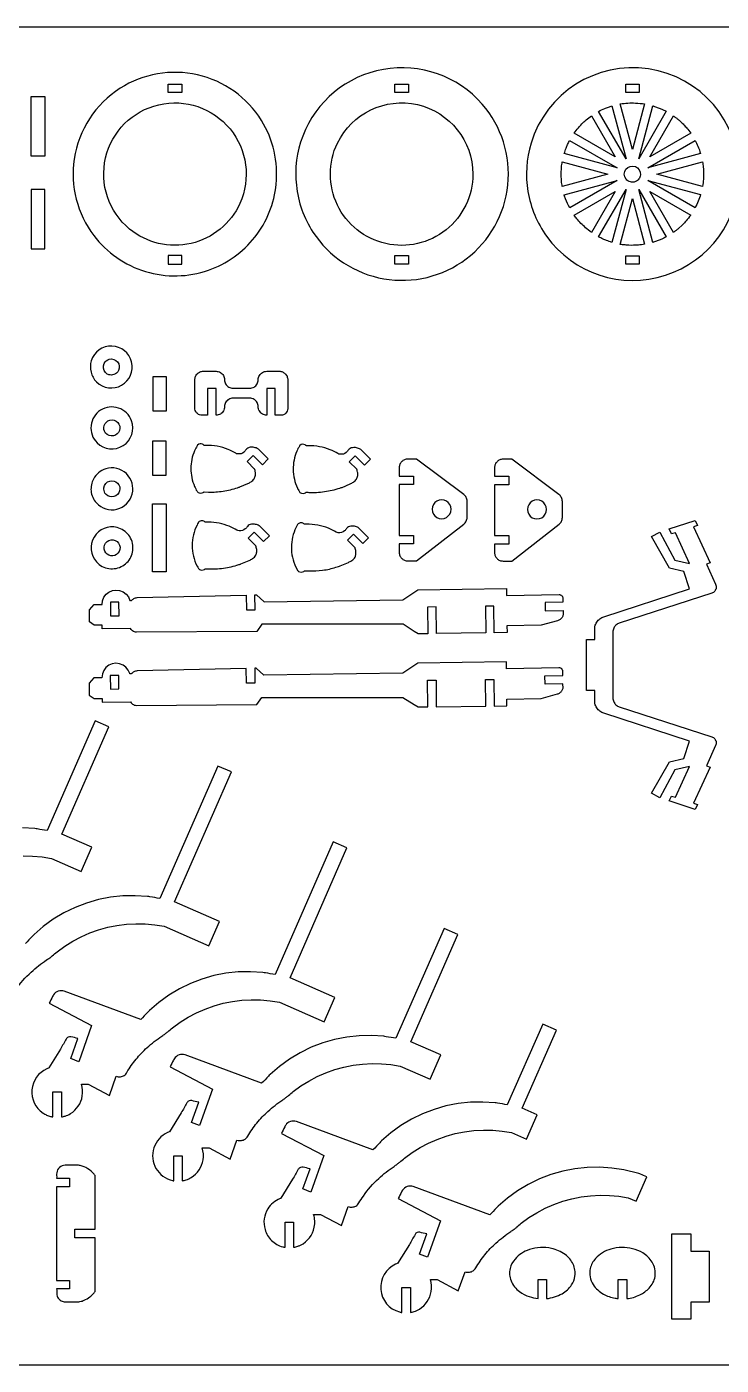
# Model space of a CAD drawing. Extents: x -1653 to 1827, y -1226 to 660.
# Drawn here: x -532 to 447, y -1226 to 660 of the extents above; entities that cross this region are included whole.
import ezdxf

# ---------------------------------------------------------------- set-up
doc = ezdxf.new("R2010")
doc.units = 0
doc.header["$MEASUREMENT"] = 0
doc.layers.get('0').update_dxf_attribs({"linetype": 'CONTINUOUS'})
doc.layers.add('SECTIONCUTEDGES', color=18, linetype='CONTINUOUS')

msp = doc.modelspace()

# ---------------------------------------------------------------- linework, layer by layer
for points in [[(1827.1, 660.5), (1827.1, -1226.1), (-1653.3, -1226.1), (-1653.3, 660.5)], [(-506.7, 478.2), (-525.9, 478.2), (-525.9, 562.2), (-506.7, 562.2)], [(-335.5, -107.6), (-354.6, -107.6), (-354.6, -11.9), (-335.5, -11.9)]]:
    msp.add_lwpolyline(points, close=True)
at = {"layer": 'SECTIONCUTEDGES'}
for points in [[(-437.5, 366.3, 0.158451), (-364.6, 315.5, 0.158579), (-275.9, 317.4, 0.143083), (-210.4, 364, 0.143219), (-180.4, 438.6, 0.081543), (-183.4, 485.3, 0.08205), (-201.1, 528.3, 0.41824), (-400.4, 573.7, 0.217104), (-465, 474, 0.09957), (-462.1, 417.3, 0.099953)], [(-128.6, 371.1, 0.43471), (87.5, 333.4, 0.435012), (110, 551.4, 0.263114), (-29.3, 600.4, 0.263168), (-143, 506.4, 0.118408), (-152, 437, 0.118485)], [(200.7, 365.2, 0.325322), (368.4, 310.2, 0.325497), (472.2, 452.8, 0.371858), (344.2, 601.1, 0.371962), (178.8, 496.2, 0.115164), (174.5, 428.1, 0.115322)], [(-387, 375.4, -0.621062), (-345.8, 550.6, -0.621375), (-231.6, 411.5, -0.233521), (-300.4, 355, -0.233759)], [(96.8, 452.8, -0.481507), (-26, 354.9, -0.481693), (-94.1, 496.4, -0.349808), (18.7, 550.7, -0.349977)], [(312.8, 474.3), (274.1, 541.2, -0.012176), (282.6, 545.2, -0.019565), (288, 547.3, -0.009363), (290.4, 548.1, 0.003121), (292.8, 548.9)], [(321.7, 487.4), (304.5, 551.7, -0.057699), (326, 553, -0.024823), (338.9, 551.7)], [(330.6, 474.3), (350.6, 549, 0.006199), (351.1, 548.9, -0.0186), (351.5, 548.7), (360.8, 545.3, -0.018388), (365.1, 543.4, 0.006129), (369.3, 541.3)], [(239.6, 510.5, -0.014778), (245.5, 518, -0.028539), (252.3, 525.4, -0.018438), (256.6, 529.2, -0.011345), (263.9, 534.9), (297.2, 477.2)], [(346.1, 477.2), (379.4, 534.9, 0.006303), (382.6, 532.6, -0.01891), (385.6, 530.3, -0.017187), (389.3, 527, -0.012321), (394.2, 522.2, -0.018926), (398.2, 517.7, -0.012469), (403.8, 510.5)], [(225.6, 481.7, -0.012918), (228.2, 489.4, -0.018758), (230.4, 494.6, -0.010898), (231.8, 497.5, 0.003632), (233.2, 500.3), (300.1, 461.7)], [(343.2, 461.7), (410.1, 500.3, -0.026072), (414, 492.2, -0.02074), (417.8, 481.7)], [(222.8, 435.5, 0.006429), (222.2, 439.1, -0.01929), (221.7, 442.6), (221.2, 452.8), (221.7, 462.9, -0.018896), (222.2, 466.4, 0.006298), (222.8, 470), (287.1, 452.8)], [(326.1, 442.2, -0.761731), (312.5, 459.6, -0.761062), (333, 451.6, -0.135678), (330.8, 445.9, -0.135247)], [(356.3, 452.8), (420.6, 470, -0.005477), (421.5, 462.5, -0.027167), (422.1, 453.3, -0.022163), (421.8, 445.6, -0.016966), (420.6, 435.5)], [(233.3, 405.2, -0.020623), (227.5, 418, -0.019978), (225.7, 422.9, -0.019766), (225.6, 423.4, 0.006588), (225.5, 423.8), (300.1, 443.8)], [(343.2, 443.8), (417.8, 423.9, -0.023422), (414.5, 414.5, -0.022486), (410.1, 405.2)], [(239.6, 395), (297.2, 428.3), (263.9, 370.6, -0.019294), (255.6, 377.3, -0.045903), (243.4, 389.8, -0.008546), (241.6, 392.2, -0.007227)], [(274.1, 364.3), (312.8, 431.2), (292.8, 356.6, -0.012234), (285.3, 359.2, -0.017991), (280.3, 361.3, -0.010478), (277.2, 362.8, 0.003492)], [(304.5, 353.8), (321.7, 418.2), (338.9, 353.9, -0.013089), (330.1, 352.8, -0.036535), (316.7, 352.5, -0.015577), (311.3, 352.9, -0.012352)], [(350.6, 356.5), (330.6, 431.2), (369.3, 364.3, 0.006248), (365.1, 362.2, -0.018746), (360.8, 360.2), (351.5, 356.8, -0.018599), (351.1, 356.7, 0.006199)], [(379.4, 370.6), (346.1, 428.3), (403.8, 395, -0.014529), (397.3, 386.7, -0.022653), (392.7, 381.7), (385.6, 375.2, -0.018394), (382.6, 372.9, 0.006131)], [(-433.6, 160, 0.75949), (-384.1, 188, 0.759547), (-441, 189.7, 0.136656), (-441.4, 173.8, 0.136693)], [(-421.2, 173.3, -0.296821), (-422.9, 185.9, -0.226812), (-415.6, 191.9, -0.287658), (-404, 188, -0.292131), (-402.5, 176, -0.2076), (-409.2, 170.2, -0.142803), (-416.1, 170, -0.06574), (-418.4, 171, -0.08291)], [(-432.9, 74.2, 0.351914), (-396.1, 70.1, 0.351881), (-384.3, 105.2, 0.47942), (-427.9, 119.9, 0.479384)], [(-420.8, 87.8, -0.256361), (-422.8, 98.6, -0.256996), (-414.8, 106, -0.591095), (-401.2, 91.5, -0.591899)], [(-221.5, 47.9), (-213, 56.4), (-199.9, 43.2), (-191.8, 51.3), (-205.4, 65, 0.061834), (-207.4, 66.2, 0.071753), (-212.8, 67.8, 0.070796), (-217, 67.7, 0.180454), (-222.8, 64.6, 0.028701), (-224.2, 62.7, -0.064537), (-225.7, 61, -0.217452), (-234.6, 58.4, -0.101565), (-237.5, 59.4, 0.041153), (-248.3, 64.8, 0.049712), (-263.4, 69.1, 0.047932), (-279.7, 70.5, 0.029051), (-281.5, 70.4, -0.120977), (-282, 70.4, -0.127528), (-282.4, 70.7, 0.109877), (-284.2, 72, 0.146598), (-287.7, 72.5, 0.139937), (-291.1, 70.9, 0.08355), (-291.9, 69.9, 0.02938), (-295.5, 62.7, 0.101616), (-300.6, 37.9, 0.099445), (-295.5, 12.7, 0.034322), (-292, 5.7, 0.123945), (-290.5, 4.1, 0.1368), (-286.8, 3.1, 0.136799), (-283.1, 4.1, 0.077822), (-282.6, 4.6, -0.14103), (-282, 4.9), (-275.6, 4.6, 0.043069), (-255.3, 5.9, 0.041404), (-234.8, 10.8, 0.004978), (-232.9, 11.4, 0.008098), (-231.7, 11.8), (-220.3, 16.7, 0.024375), (-215.8, 19.1, 0.129126), (-211.4, 23.5, 0.09051), (-209.7, 28.3, 0.090384), (-209.9, 33.3, 0.012931), (-210.6, 36.5, 0.06611), (-210.8, 37.1)], [(-77.4, 47.4), (-68.9, 55.9), (-55.8, 42.7), (-47.6, 50.8), (-61.2, 64.5, 0.061834), (-63.2, 65.7, 0.071753), (-68.7, 67.3, 0.070796), (-72.9, 67.2, 0.180454), (-78.7, 64.1, 0.028701), (-80, 62.2, -0.064537), (-81.6, 60.5, -0.217452), (-90.4, 57.9, -0.101565), (-93.3, 58.9, 0.041153), (-104.2, 64.3, 0.049712), (-119.3, 68.6, 0.047932), (-135.5, 70, 0.029051), (-137.4, 69.9, -0.120977), (-137.8, 69.9, -0.143915), (-138.4, 70.4, 0.106181), (-139.4, 71.2, 0.153336), (-143.3, 72, 0.153374), (-146.9, 70.4, 0.08355), (-147.7, 69.4, 0.02938), (-151.4, 62.2, 0.105944), (-156.4, 36.4, 0.10377), (-150.5, 10.2, 0.006426), (-150, 9.2, 0.006464), (-149.5, 8.3, 0.0153), (-147.7, 5, 0.121465), (-146.3, 3.6, 0.1368), (-142.6, 2.6, 0.136799), (-138.9, 3.6, 0.078657), (-138.4, 4.1, -0.143569), (-137.8, 4.4, -0.1092), (-137.2, 4.5, 0.026431), (-134.6, 4.2, 0.044729), (-112.4, 5.3, 0.044729), (-90.6, 10.3, 0.004978), (-88.7, 10.9, 0.008098), (-87.6, 11.3), (-76.2, 16.2, 0.024375), (-71.6, 18.6, 0.129126), (-67.3, 23, 0.09051), (-65.5, 27.9, 0.094759), (-65.7, 32.8, 0.002266), (-66.4, 35.9, 0.072469), (-66.7, 36.7)], [(-433.8, -10.7, 0.275549), (-404.8, -19.5, 0.275918), (-383.4, 1.8, 0.271811), (-391.6, 30.6, 0.271922), (-420.7, 37.4, 0.199937), (-438, 23, 0.143119), (-441.3, 6.2, 0.083089), (-439, -2.7, 0.079579)], [(-421.7, 3.3, -0.155223), (-423.2, 10.5, -0.313109), (-414.8, 20.2, -0.57487), (-401, 6.2, -0.57607), (-420, 1.1, -0.029852), (-421, 2.3, -0.039166)], [(-219.8, -60.5), (-211.3, -52), (-198.2, -65.2), (-190, -57.1), (-203.6, -43.4, 0.061834), (-205.6, -42.2, 0.071753), (-211, -40.6, 0.070796), (-215.2, -40.7, 0.180454), (-221, -43.9, 0.028701), (-222.4, -45.7, -0.064537), (-223.9, -47.4, -0.217452), (-232.8, -50, -0.101565), (-235.7, -49, 0.041153), (-246.6, -43.6, 0.046108), (-260.8, -39.4, 0.046145), (-275.6, -37.9), (-280.2, -38, -0.12534), (-280.7, -37.7, 0.109514), (-282.4, -36.4, 0.209609), (-287.6, -36.3, 0.125437), (-289.8, -38, 0.040174), (-290.2, -38.6, 0.008606), (-291.9, -41.8, 0.118988), (-298.9, -70.7, 0.118988), (-291.9, -99.7, 0.017441), (-290.1, -102.9, 0.121465), (-288.7, -104.3, 0.1368), (-285, -105.3, 0.136799), (-281.3, -104.3, 0.078657), (-280.8, -103.9, -0.143569), (-280.2, -103.5, -0.1092), (-279.6, -103.5, 0.026431), (-277, -103.7, 0.044729), (-254.7, -102.6, 0.044729), (-233, -97.6, 0.004978), (-231.1, -97, 0.008098), (-230, -96.6), (-218.5, -91.7, 0.030376), (-213.8, -89.2, 0.135943), (-209.2, -84.1, 0.086245), (-207.9, -79.8, 0.081858), (-208.1, -75.1, 0.012931), (-208.8, -71.9, 0.06611), (-209.1, -71.3)], [(-433.6, -93.9, 0.173943), (-416.2, -103.2, 0.17116), (-396.5, -99.3, 0.170359), (-384.3, -84.8, 0.164201), (-383.6, -65.2, 0.092351), (-388.3, -56, 0.167008), (-404.4, -45.4, 0.331227), (-437.1, -58.8, 0.331553)], [(-79.9, -63.3), (-71.4, -54.8), (-58.3, -68), (-50.1, -59.9), (-63.8, -46.2, 0.061834), (-65.7, -45, 0.071753), (-71.2, -43.4, 0.070796), (-75.4, -43.5, 0.180454), (-81.2, -46.7, 0.028701), (-82.6, -48.5, -0.064537), (-84.1, -50.2, -0.217452), (-92.9, -52.8, -0.101565), (-95.8, -51.8, 0.041153), (-106.7, -46.4, 0.049712), (-121.8, -42.1, 0.047932), (-138, -40.7, 0.030378), (-139.9, -40.8, -0.12906), (-140.4, -40.8, -0.124737), (-140.7, -40.5, 0.087165), (-141.9, -39.5, 0.160133), (-145.7, -38.7, 0.153374), (-149.4, -40.3, 0.08355), (-150.3, -41.3, 0.02938), (-153.9, -48.6, 0.114664), (-158.9, -76.5, 0.112453), (-151, -104.4, 0.018916), (-150.2, -105.8, 0.113433), (-148.8, -107.1, 0.1368), (-145.1, -108.1, 0.136799), (-141.4, -107.1, 0.077822), (-140.9, -106.7, -0.14103), (-140.4, -106.3), (-134, -106.6, 0.039745), (-114.9, -105.5, 0.039745), (-96.2, -101.4, 0.006634), (-92.5, -100.2, 0.009757), (-90.1, -99.4), (-78.7, -94.5, 0.030376), (-74, -92, 0.135943), (-69.3, -86.9, 0.086245), (-68, -82.6, 0.081858), (-68.2, -77.9, 0.012931), (-69, -74.7, 0.06611), (-69.2, -74.1)], [(-422, -78.9, -0.600683), (-410.1, -62.8, -0.6007), (-403.4, -81.6, -0.249453), (-413.4, -85.2, -0.249466)], [(-495, -876.2), (-495, -840.9), (-483, -840.9), (-483, -876.2, 0.020963), (-477.7, -874.9, 0.061647), (-470.4, -871.5, 0.220567), (-453.7, -846.6, 0.114184), (-454.9, -829.9), (-445.3, -829.9), (-415.5, -845.7), (-405.9, -818.7, 0.110316), (-399.8, -819.4, 0.121881), (-394.6, -817.5, 0.112814), (-390.7, -813.3, -0.038886), (-377.9, -794.8, -0.039453), (-362.3, -778.4, -0.033728), (-341.5, -762.1, -0.013715), (-339.2, -760.6, 0.024577), (-336.8, -759, 0.026089), (-333.3, -756, -0.020061), (-326.7, -750.4), (-315.9, -742.6), (-304.6, -735.5), (-292.8, -729.3), (-280.6, -724), (-268, -719.5), (-255.2, -716), (-242.1, -713.3), (-228.9, -711.7), (-215.6, -710.9), (-202.3, -711.2), (-189, -712.4), (-175.8, -714.5), (-112.7, -742.1), (-97.7, -707.8), (-160.9, -680.2), (-80.7, -497), (-99.9, -488.6), (-181.9, -675.3, -0.002171), (-195.6, -673.1, 0.013028), (-199.1, -672.6), (-216.5, -671.4), (-233.9, -671.8), (-251.2, -673.6), (-268.3, -677), (-285, -681.8), (-301.3, -688.1), (-316.9, -695.7), (-331.8, -704.7), (-345.9, -714.9), (-359.1, -726.3, 0.013028), (-361.6, -728.8, -0.002171), (-371.2, -738.8), (-479, -698.9, 0.161142), (-487.6, -698.9, 0.167596), (-494.2, -703.9, 0.03262), (-495.5, -706.2, -0.002417), (-500.2, -715.6), (-440.6, -747.1), (-458.7, -798.3), (-469.9, -793.8), (-459.8, -765.5, 0.000984), (-469.7, -763.2, 0.161021), (-473.4, -763.5, 0.167951), (-476.4, -766.3, -0.009744), (-484.5, -780.4), (-501, -807.1, -0.104608), (-501.5, -807.4, 0.035992), (-503.7, -808.2, 0.271691), (-524.7, -837.9, 0.272097), (-509, -870.6, 0.041095), (-503.9, -873.5, 0.04113), (-498.4, -875.5, 0.017881), (-496.7, -875.9, -0.00596)], [(-324.7, -966.2), (-324.7, -930.8), (-312.7, -930.8), (-312.7, -966.2, 0.020963), (-307.5, -964.8, 0.061647), (-300.1, -961.5, 0.220567), (-283.4, -936.6, 0.114184), (-284.6, -919.8), (-275, -919.8), (-245.2, -935.6), (-235.7, -908.7, 0.110316), (-229.5, -909.3, 0.121881), (-224.3, -907.4, 0.112814), (-220.4, -903.3, -0.038886), (-207.6, -884.7, -0.039453), (-192, -868.3, -0.033728), (-171.2, -852, -0.013715), (-168.9, -850.5, 0.024577), (-166.6, -848.9, 0.026089), (-163, -846, -0.020061), (-156.4, -840.3), (-145.6, -832.5), (-134.3, -825.5), (-122.5, -819.3), (-110.3, -813.9), (-97.7, -809.4), (-84.9, -805.9), (-71.8, -803.3), (-58.6, -801.6), (-45.3, -800.9), (-32, -801.1), (-18.7, -802.3), (-5.6, -804.4), (36.5, -822.8), (51.5, -788.5), (9.4, -770.1), (75.6, -618.9), (56.3, -610.5), (-11.6, -765.2, -0.002171), (-25.4, -763, 0.013028), (-28.8, -762.5), (-46.2, -761.4), (-63.6, -761.7), (-80.9, -763.6), (-98, -766.9), (-114.7, -771.7), (-131, -778), (-146.6, -785.6), (-161.6, -794.6), (-175.7, -804.8), (-188.8, -816.2, 0.013028), (-191.3, -818.7, -0.002171), (-200.9, -828.7), (-308.7, -788.8, 0.161142), (-317.3, -788.8, 0.167596), (-323.9, -793.9, 0.03262), (-325.2, -796.1, -0.002417), (-329.9, -805.5), (-270.3, -837), (-288.4, -888.2), (-299.6, -883.8), (-289.6, -855.5, 0.000984), (-299.4, -853.1, 0.161021), (-303.1, -853.4, 0.167951), (-306.1, -856.2, -0.009744), (-314.2, -870.3), (-330.7, -897, -0.104608), (-331.3, -897.3, 0.035992), (-333.4, -898.1, 0.211334), (-352.8, -919.8, 0.211919), (-349.8, -948.7, 0.104197), (-340, -959.6, 0.101482), (-326.4, -965.8, 0.013414), (-325.6, -966, -0.004471)], [(-167.8, -1059.9), (-167.8, -1024.6), (-155.8, -1024.6), (-155.8, -1059.9, 0.023544), (-149.9, -1058.3, 0.03569), (-146.1, -1056.8, 0.236612), (-126.7, -1031.5, 0.122364), (-127.7, -1013.6), (-118.1, -1013.6), (-88.3, -1029.3), (-78.8, -1002.4, 0.09929), (-73.2, -1003.2, 0.110758), (-68.3, -1001.7, 0.133074), (-63.8, -997.3, -0.017801), (-57.5, -987.6, -0.056835), (-35.9, -962.8, -0.035533), (-14.3, -945.8, -0.013715), (-12, -944.2, 0.024577), (-9.7, -942.7, 0.026089), (-6.1, -939.7, -0.020061), (0.5, -934.1), (11.3, -926.3), (22.6, -919.2), (34.4, -913), (46.6, -907.7), (59.2, -903.2), (72, -899.6), (85.1, -897), (98.3, -895.3), (111.6, -894.6), (124.9, -894.9), (138.2, -896), (151.3, -898.2), (172.4, -907.4), (187.4, -873.1), (166.3, -863.9), (214.5, -753.8), (195.2, -745.3), (145.3, -858.9, -0.002171), (131.5, -856.7, 0.013028), (128.1, -856.3), (110.7, -855.1), (93.3, -855.5), (76, -857.3), (58.9, -860.7), (42.2, -865.5), (25.9, -871.7), (10.3, -879.4), (-4.7, -888.3), (-18.8, -898.6), (-31.9, -910, 0.013028), (-34.4, -912.4, -0.002171), (-44, -922.5), (-151.8, -882.6, 0.161142), (-160.4, -882.6, 0.167596), (-167, -887.6, 0.03262), (-168.3, -889.9, -0.002417), (-173, -899.3), (-113.4, -930.7), (-131.6, -982), (-142.7, -977.5), (-132.7, -949.2, 0.000984), (-142.5, -946.9, 0.161021), (-146.2, -947.2, 0.167951), (-149.2, -949.9, -0.009744), (-157.3, -964), (-173.8, -990.8, -0.129096), (-174.4, -991.1, 0.054431), (-175, -991.2, 0.156273), (-192.2, -1005.7, 0.217069), (-196.1, -1034.9, 0.127249), (-186.8, -1050.3, 0.127512), (-171.2, -1059.2, 0.017881), (-169.5, -1059.6, -0.00596)], [(-435.4, -1046.5), (-464.4, -1046.5), (-464.4, -1034.5), (-435.4, -1034.5), (-435.4, -959.4, 0.084752), (-435.7, -958.9, 0.003619), (-437.1, -957, 0.086498), (-445.9, -949.1, 0.086818), (-456.8, -944.6, 0.011122), (-458.8, -944.2, 0.021494), (-459.8, -944.1), (-477.7, -944.1, 0.17911), (-485.9, -947.3, 0.186027), (-489.7, -954.9, 0.033765), (-489.8, -958.7, -0.008515), (-489.8, -962.5), (-471.9, -962.5), (-471.9, -974.5), (-489.8, -974.5), (-489.8, -1106.5), (-471.9, -1106.5), (-471.9, -1118.5), (-489.8, -1118.5, 0.0062), (-489.7, -1125.4, 0.14327), (-487.7, -1131.5, 0.122636), (-483.5, -1135.3, 0.116385), (-477.7, -1136.8), (-459.7, -1136.8, 0.035779), (-457, -1136.4, 0.046773), (-451, -1134.5, 0.061713), (-443.2, -1129.9, 0.064156), (-437.1, -1123.9, 0.003544), (-435.7, -1122, 0.084661), (-435.4, -1121.5)], [(-3.3, -1151.8), (-3.3, -1116.4), (8.7, -1116.4), (8.7, -1151.8, 0.020963), (14, -1150.4, 0.061647), (21.4, -1147.1, 0.220567), (38.1, -1122.1, 0.114184), (36.9, -1105.4), (46.4, -1105.4), (76.2, -1121.2), (85.8, -1094.3, 0.110316), (91.9, -1094.9, 0.121881), (97.2, -1093, 0.112814), (101, -1088.9, -0.038886), (113.8, -1070.3, -0.039453), (129.4, -1053.9, -0.033728), (150.2, -1037.6, -0.013715), (152.6, -1036.1, 0.024577), (154.9, -1034.5, 0.026089), (158.5, -1031.6, -0.020061), (165.1, -1025.9), (175.8, -1018.1), (187.2, -1011.1), (198.9, -1004.8), (211.1, -999.5), (223.7, -995), (236.5, -991.5), (249.6, -988.9), (262.8, -987.2), (276.1, -986.5), (289.5, -986.7), (302.7, -987.9), (315.9, -990), (326.8, -994.8), (341.8, -960.5, -0.004535), (333.1, -956.6, 0.027218), (330.9, -955.7), (309.8, -950.8), (292.6, -948.1), (275.3, -946.9), (257.8, -947.3), (240.5, -949.2), (223.4, -952.5), (206.7, -957.3), (190.5, -963.6), (174.8, -971.2), (159.9, -980.2), (145.8, -990.4), (132.6, -1001.8, 0.013028), (130.2, -1004.3, -0.002171), (120.5, -1014.3), (12.7, -974.4, 0.161142), (4.1, -974.4, 0.167596), (-2.5, -979.5, 0.03262), (-3.8, -981.7, -0.002417), (-8.4, -991.1), (51.2, -1022.6), (33, -1073.8), (21.8, -1069.4), (31.9, -1041.1, 0.000984), (22, -1038.7, 0.161021), (18.4, -1039, 0.167951), (15.3, -1041.8, -0.009744), (7.3, -1055.9), (-9.3, -1082.6, -0.104608), (-9.8, -1082.9, 0.035992), (-12, -1083.7, 0.316137), (-33, -1119.3, 0.316953), (-6.6, -1151, 0.017881), (-5, -1151.4, -0.00596)], [(188.8, -1132.2), (188.8, -1105.1), (200.8, -1105.1), (200.8, -1132.2, 0.098597), (222.5, -1125.3, 0.122424), (236, -1112.8, 0.107731), (240.6, -1100.6, 0.150933), (238.1, -1083.6, 0.125074), (226.9, -1070.2, 0.101504), (207.5, -1061.5, 0.067922), (192, -1060.2, 0.066574), (176.4, -1063.1, 0.133449), (156.2, -1076.4, 0.124418), (149.3, -1089.8, 0.155918), (150.7, -1107, 0.137063), (162.7, -1122.4, 0.079176), (176.3, -1129.4, 0.04942)], [(301.7, -1132.2), (301.7, -1105.1), (313.7, -1105.1), (313.7, -1132.2, 0.027668), (323, -1130.4, 0.055217), (332.1, -1127, 0.085085), (345.3, -1117.3, 0.151535), (353.6, -1101, 0.187353), (349.3, -1080.6, 0.110616), (336.4, -1067.9, 0.078701), (322, -1061.9, 0.130103), (291.4, -1062.4, 0.137957), (269.6, -1075.8, 0.130167), (262.2, -1089.8, 0.205831), (266.3, -1112.4, 0.122498), (280.8, -1125.8, 0.039758), (288.8, -1129.3, 0.039941), (297.2, -1131.6, 0.014778), (299.5, -1131.9, -0.004926)]]:
    msp.add_lwpolyline(points, format="xyb", close=True, dxfattribs=at)
for points in [[(-332.6, 579.8), (-313.5, 579.8), (-313.5, 567.8), (-332.6, 567.8)], [(-13.1, 579.8), (6.1, 579.8), (6.1, 567.8), (-13.1, 567.8)], [(312.2, 567.7), (312.2, 579.7), (331.3, 579.7), (331.3, 567.7)], [(-525.9, 347.3), (-506.7, 347.3), (-506.7, 431.3), (-525.9, 431.3)], [(-332.6, 325.9), (-313.5, 325.9), (-313.5, 337.9), (-332.6, 337.9)], [(-13.1, 325.9), (-13.1, 337.9), (6.1, 337.9), (6.1, 325.9)], [(312.2, 325.8), (312.2, 337.8), (331.3, 337.8), (331.3, 325.8)], [(-292.8, 116.5), (-293.8, 118), (-294.6, 119.7), (-295, 121.6), (-295, 122.5), (-295, 163), (-294.9, 164.2), (-294.8, 165.4), (-294.5, 166.5), (-294.1, 167.6), (-293.6, 168.7), (-293, 169.6), (-292.3, 170.6), (-291.5, 171.4), (-290.7, 172.2), (-289.7, 172.9), (-288.7, 173.5), (-287.7, 174), (-286.6, 174.4), (-285.5, 174.7), (-284.3, 174.9), (-283, 174.9), (-265.1, 174.9), (-263.6, 174.8), (-262, 174.5), (-260.5, 174), (-259.1, 173.3), (-257.8, 172.4), (-256.7, 171.4), (-255.6, 170.2), (-254.8, 168.9), (-254.1, 167.5), (-253.6, 166.1), (-253.3, 164.5), (-253.1, 161.4), (-252.8, 159.9), (-252.3, 158.4), (-251.6, 157), (-250.7, 155.7), (-249.7, 154.5), (-248.5, 153.5), (-247.2, 152.6), (-245.8, 151.9), (-244.3, 151.4), (-242.8, 151.1), (-241.2, 151), (-217.6, 151), (-216.1, 151.1), (-214.5, 151.4), (-213, 151.9), (-211.6, 152.6), (-210.3, 153.5), (-209.2, 154.5), (-208.1, 155.7), (-207.3, 157), (-206.6, 158.4), (-206.1, 159.9), (-205.8, 161.4), (-205.6, 164.5), (-205.3, 166.1), (-204.7, 167.5), (-204.1, 168.9), (-203.2, 170.2), (-202.2, 171.4), (-201, 172.4), (-199.7, 173.3), (-198.3, 174), (-196.8, 174.5), (-195.3, 174.8), (-193.7, 174.9), (-176.1, 174.9), (-174.8, 174.9), (-173.7, 174.7), (-172.5, 174.4), (-171.4, 174), (-170.4, 173.5), (-169.4, 172.9), (-168.5, 172.2), (-167.6, 171.4), (-166.8, 170.6), (-166.2, 169.6), (-165.6, 168.7), (-165.1, 167.6), (-164.7, 166.5), (-164.4, 165.4), (-164.2, 164.2), (-164.1, 163), (-164.1, 122.5), (-164.2, 121.6), (-164.3, 120.6), (-164.9, 118.8), (-165.7, 117.2), (-166.9, 115.8), (-168.3, 114.6), (-170, 113.7), (-171.7, 113.2), (-172.7, 113), (-181.7, 113), (-181.7, 150.4), (-193.7, 150.4), (-193.7, 113), (-195.3, 113.1), (-196.8, 113.4), (-198.3, 113.9), (-199.7, 114.6), (-201, 115.4), (-202.2, 116.5), (-203.2, 117.6), (-204.1, 118.9), (-204.7, 120.3), (-205.3, 121.8), (-205.6, 123.4), (-205.8, 126.5), (-206.1, 128), (-206.6, 129.5), (-207.3, 130.9), (-208.1, 132.2), (-209.2, 133.4), (-210.3, 134.4), (-211.6, 135.3), (-213, 136), (-214.5, 136.5), (-216.1, 136.8), (-217.6, 136.9), (-241.2, 136.9), (-242.8, 136.8), (-244.3, 136.5), (-245.8, 136), (-247.2, 135.3), (-248.5, 134.4), (-249.7, 133.4), (-250.7, 132.2), (-251.6, 130.9), (-252.3, 129.5), (-252.8, 128), (-253.1, 126.5), (-253.3, 123.4), (-253.6, 121.8), (-254.1, 120.3), (-254.8, 118.9), (-255.6, 117.6), (-256.7, 116.5), (-257.8, 115.4), (-259.1, 114.6), (-260.5, 113.9), (-262, 113.4), (-263.6, 113.1), (-265.1, 113), (-265.1, 150.4), (-277.4, 150.4), (-277.4, 113), (-286.4, 113), (-288.3, 113.4), (-290, 114.1), (-291.5, 115.2)], [(-354.3, 118.9), (-335.2, 118.9), (-335.2, 166.9), (-354.3, 166.9)], [(-354.6, 28.3), (-335.5, 28.3), (-335.5, 76.3), (-354.6, 76.3)], [(13.1, 27.2), (13.1, 15.2), (-7, 15.2), (-7, -56.5), (13.1, -56.5), (13.1, -68.5), (-7, -68.5), (-7, -80.4), (-6.9, -81.6), (-6.7, -82.8), (-6.4, -84), (-6, -85.1), (-5.5, -86.1), (-4.9, -87.1), (-4.2, -88), (-3.5, -88.9), (-2.6, -89.6), (-1.7, -90.3), (-0.7, -90.9), (0.3, -91.4), (1.4, -91.8), (2.6, -92.1), (3.8, -92.3), (5, -92.4), (17.5, -92.4), (84.1, -40.5), (85.1, -39.6), (86, -38.6), (86.8, -37.5), (87.4, -36.3), (88, -35.1), (88.4, -33.8), (88.6, -32.5), (88.7, -31.1), (88.7, -8.2), (88.6, -6.8), (88.3, -5.5), (87.9, -4.2), (87.4, -2.9), (86.7, -1.7), (85.9, -0.6), (84.9, 0.4), (83.9, 1.3), (17.5, 51), (5, 51), (3.8, 51), (2.6, 50.8), (1.4, 50.5), (0.3, 50.1), (-0.7, 49.6), (-1.7, 49), (-2.6, 48.3), (-3.5, 47.5), (-4.2, 46.7), (-4.9, 45.8), (-5.5, 44.8), (-6, 43.7), (-6.4, 42.6), (-6.7, 41.5), (-6.9, 40.3), (-7, 39.1), (-7, 27.2)], [(130.9, -89.1), (131.7, -89.9), (132.6, -90.6), (133.6, -91.2), (134.7, -91.7), (135.8, -92.1), (136.9, -92.4), (138.1, -92.5), (139.3, -92.6), (151.8, -92.6), (218.4, -40.7), (219.4, -39.8), (220.3, -38.8), (221.1, -37.7), (221.8, -36.6), (222.3, -35.3), (222.7, -34), (222.9, -32.7), (223, -31.3), (223, -8.5), (222.9, -7.1), (222.7, -5.7), (222.3, -4.4), (221.7, -3.1), (221, -1.9), (220.2, -0.8), (219.3, 0.2), (218.2, 1.1), (151.8, 50.8), (139.3, 50.8), (138.1, 50.8), (136.9, 50.6), (135.8, 50.3), (134.7, 49.9), (133.6, 49.4), (132.6, 48.8), (131.7, 48.1), (130.9, 47.3), (130.1, 46.5), (129.4, 45.6), (128.8, 44.6), (128.3, 43.5), (127.9, 42.4), (127.6, 41.3), (127.4, 40.1), (127.4, 38.9), (127.4, 27), (147.4, 27), (147.4, 15), (127.4, 15), (127.4, -56.7), (147.4, -56.7), (147.4, -68.7), (127.4, -68.7), (127.4, -80.6), (127.4, -81.9), (127.6, -83.1), (127.9, -84.2), (128.3, -85.3), (128.8, -86.3), (129.4, -87.3), (130.1, -88.2)], [(43.3, -29.1), (46.1, -31.3), (49.3, -32.6), (52.8, -33.1), (56.2, -32.6), (59.5, -31.3), (62.2, -29.1), (64.4, -26.4), (65.7, -23.1), (66.2, -19.7), (65.7, -16.2), (64.4, -13), (62.2, -10.2), (59.5, -8.1), (56.2, -6.7), (52.8, -6.3), (49.3, -6.7), (46.1, -8.1), (43.3, -10.2), (41.2, -13), (39.8, -16.2), (39.4, -19.7), (39.8, -23.1), (41.2, -26.4)], [(173.7, -19.9), (174.2, -23.4), (175.5, -26.6), (177.6, -29.4), (180.4, -31.5), (183.6, -32.8), (187.1, -33.3), (190.6, -32.8), (193.8, -31.5), (196.6, -29.4), (198.7, -26.6), (200, -23.4), (200.5, -19.9), (200, -16.4), (198.7, -13.2), (196.6, -10.4), (193.8, -8.3), (190.6, -7), (187.1, -6.5), (183.6, -7), (180.4, -8.3), (177.6, -10.4), (175.5, -13.2), (174.2, -16.4)], [(373.7, -430.8), (376.9, -423.8), (382.4, -425.6), (402.3, -382.2), (381.6, -386.7), (360.2, -426.3), (348.4, -420), (373.9, -375.5), (394.1, -371.1), (402.2, -346.3), (281.5, -307.2), (280, -306.6), (278.6, -305.9), (277.2, -305.1), (275.9, -304.2), (274.7, -303.2), (273.5, -302.1), (272.5, -300.9), (271.5, -299.6), (270.7, -298.3), (270, -296.8), (269.4, -295.3), (268.9, -293.8), (268.9, -275), (257.1, -275), (257.1, -203.3), (268.9, -203.3), (268.9, -184.4), (269.4, -182.9), (270, -181.4), (270.7, -180), (271.5, -178.6), (272.5, -177.3), (273.5, -176.1), (274.7, -175), (275.9, -174), (277.2, -173.1), (278.6, -172.3), (280, -171.6), (281.5, -171.1), (402.2, -131.9), (394.1, -107.2), (373.9, -102.8), (348.4, -58.2), (360.2, -52), (381.6, -91.5), (402.3, -96.1), (382.4, -52.6), (376.9, -54.4), (373.7, -47.4), (410.3, -35.5), (413.5, -42.5), (408, -44.3), (431.4, -95.1), (425.9, -96.9), (439, -125.4), (439.4, -126.6), (439.7, -127.9), (439.8, -129.1), (439.7, -130.4), (439.5, -131.7), (439, -132.9), (438.4, -134), (437.7, -135), (436.8, -136), (435.8, -136.7), (434.7, -137.4), (433.5, -137.9), (303.2, -180.1), (301.9, -180.6), (300.7, -181.3), (299.5, -182), (298.5, -182.9), (297.5, -183.8), (296.7, -184.9), (295.9, -186), (295.3, -187.3), (294.8, -188.5), (294.4, -189.9), (294.2, -191.2), (294.2, -192.6), (294.2, -285.7), (294.2, -287), (294.4, -288.4), (294.8, -289.7), (295.3, -291), (295.9, -292.2), (296.7, -293.3), (297.5, -294.4), (298.5, -295.4), (299.5, -296.2), (300.7, -297), (301.9, -297.6), (303.2, -298.1), (433.5, -340.4), (434.7, -340.9), (435.8, -341.5), (436.8, -342.3), (437.7, -343.2), (438.4, -344.2), (439, -345.4), (439.5, -346.6), (439.7, -347.8), (439.8, -349.1), (439.7, -350.4), (439.4, -351.6), (439, -352.8), (425.9, -381.4), (431.4, -383.2), (408, -433.9), (413.5, -435.7), (410.3, -442.7)], [(-443.6, -178.5), (-443.7, -161.3), (-437.1, -153.9), (-425.8, -153.7), (-425.2, -148.5), (-423.3, -143.7), (-420.2, -139.5), (-416.1, -136.3), (-411.3, -134.2), (-406.2, -133.5), (-401, -134.1), (-396.1, -136), (-391.9, -139.1), (-388.7, -143.2), (-386.6, -148), (-386.4, -148.1), (-386.2, -148.3), (-385.9, -148.4), (-385.6, -148.4), (-385.4, -148.5), (-385.1, -148.5), (-384.8, -148.4), (-384.6, -148.3), (-384.3, -148.2), (-384.1, -148.1), (-383.8, -147.9), (-383.7, -147.7), (-382.8, -146.8), (-381.9, -146.1), (-380.9, -145.4), (-379.9, -144.9), (-378.7, -144.5), (-377.6, -144.3), (-376.4, -144.2), (-222.5, -140.6), (-222.2, -161.5), (-210.2, -161.3), (-210.5, -140.3), (-208.3, -140.3), (-197.5, -150.3), (-1.7, -147.4), (19.3, -133.4), (144.1, -131.5), (144.3, -141.1), (218.3, -139.9), (219, -139.9), (219.7, -140), (220.4, -140.2), (221, -140.5), (221.6, -140.9), (222.1, -141.4), (222.6, -141.9), (223, -142.5), (223.3, -143.1), (223.5, -143.8), (223.7, -144.5), (223.7, -145.2), (223.8, -150.5), (198.6, -150.9), (198.8, -162.9), (224, -162.5), (224.1, -168.4), (223.8, -169.4), (223.4, -170.3), (223, -171.2), (222.5, -172.1), (221.9, -172.9), (221.2, -173.7), (220.5, -174.3), (219.7, -175), (218.8, -175.5), (217.9, -176), (217, -176.4), (216.1, -176.7), (193.2, -183.2), (144.9, -184), (145, -193.5), (127, -193.8), (126.5, -156.2), (114.5, -156.4), (115, -193.9), (45.5, -194.8), (45, -157.3), (33, -157.5), (33.5, -195), (19.9, -195.1), (14.1, -191.8), (-1.6, -181.5), (-200.7, -181.5), (-207.7, -191.7), (-377.5, -192.9), (-378.9, -192.7), (-380.3, -192.3), (-381.6, -191.7), (-382.8, -191), (-383.9, -190.1), (-384.9, -189), (-385.7, -187.9), (-425.6, -188.1), (-425.6, -183.1), (-436.9, -183.1)], [(-413.9, -169.7), (-401.9, -169.6), (-402, -150.5), (-414, -150.6)], [(-443.8, -281.7), (-437, -286.4), (-425.8, -286.3), (-425.7, -291.4), (-385.8, -291.1), (-385, -292.3), (-384, -293.3), (-382.9, -294.2), (-381.7, -295), (-380.4, -295.6), (-379.1, -295.9), (-377.6, -296.1), (-207.9, -295), (-200.8, -284.8), (-1.8, -284.8), (14, -295), (19.8, -298.3), (33.3, -298.2), (32.9, -260.7), (44.9, -260.6), (45.3, -298.1), (114.9, -297.2), (114.4, -259.6), (126.4, -259.5), (126.9, -297.1), (144.9, -296.8), (144.7, -287.2), (193, -286.5), (215.9, -279.9), (216.9, -279.6), (217.8, -279.2), (218.7, -278.8), (219.5, -278.2), (220.3, -277.6), (221.1, -276.9), (221.7, -276.2), (222.3, -275.4), (222.8, -274.5), (223.3, -273.6), (223.6, -272.7), (223.9, -271.7), (223.8, -265.8), (198.6, -266.2), (198.4, -254.2), (223.7, -253.8), (223.6, -248.4), (223.5, -247.7), (223.4, -247), (223.2, -246.4), (222.9, -245.7), (222.5, -245.2), (222, -244.6), (221.5, -244.2), (220.9, -243.8), (220.2, -243.5), (219.6, -243.3), (218.9, -243.2), (218.2, -243.2), (144.2, -244.3), (144, -234.8), (19.2, -236.6), (-1.9, -250.7), (-197.6, -253.6), (-208.4, -243.5), (-210.6, -243.6), (-210.4, -264.6), (-222.4, -264.7), (-222.6, -243.9), (-376.5, -247.5), (-377.7, -247.6), (-378.9, -247.8), (-380, -248.2), (-381.1, -248.7), (-382.1, -249.3), (-383, -250.1), (-383.8, -251), (-384, -251.2), (-384.2, -251.3), (-384.4, -251.5), (-384.7, -251.6), (-385, -251.7), (-385.2, -251.7), (-385.5, -251.7), (-385.8, -251.7), (-386.1, -251.6), (-386.3, -251.5), (-386.6, -251.4), (-386.8, -251.2), (-388.8, -246.4), (-392.1, -242.4), (-396.3, -239.2), (-401.1, -237.3), (-406.3, -236.7), (-411.4, -237.5), (-416.2, -239.5), (-420.3, -242.8), (-423.4, -247), (-425.4, -251.8), (-426, -257), (-437.2, -257.2), (-443.9, -264.5)], [(-414, -273), (-402, -272.9), (-402.2, -253.8), (-414.2, -253.9)], [(404.2, -1065.1), (429.8, -1065.1), (429.8, -1137.1), (404.2, -1137.1), (404.2, -1161.1), (377.4, -1161.1), (377.4, -1041.1), (404.2, -1041.1)]]:
    msp.add_lwpolyline(points, close=True, dxfattribs=at)
for points in [[(-537, -508.1), (-523.7, -508.4), (-510.4, -509.5), (-497.3, -511.7), (-455.2, -530.1), (-440.2, -495.8), (-482.3, -477.4), (-416.2, -326.2), (-435.4, -317.8), (-503.3, -472.4, -0.002171), (-517.1, -470.2, 0.013028), (-520.5, -469.8), (-537.9, -468.6)], [(-547.4, -696.7, -0.056835), (-525.7, -671.9, -0.035533), (-504.2, -654.9, -0.013715), (-501.8, -653.4, 0.024577), (-499.5, -651.9, 0.026089), (-495.9, -648.9, -0.020061), (-489.3, -643.3), (-478.5, -635.4), (-467.2, -628.4), (-455.4, -622.2), (-443.2, -616.8), (-430.7, -612.4), (-417.8, -608.8), (-404.8, -606.2), (-391.5, -604.5), (-378.2, -603.8), (-364.9, -604), (-351.6, -605.2), (-338.5, -607.3), (-275.4, -634.9), (-260.4, -600.7), (-323.5, -573.1), (-243.4, -389.9), (-262.5, -381.5), (-344.5, -568.1, -0.002171), (-358.3, -565.9, 0.013028), (-361.7, -565.4), (-379.1, -564.3), (-396.5, -564.6), (-413.8, -566.5), (-430.9, -569.8), (-447.7, -574.7), (-463.9, -580.9), (-479.6, -588.5), (-494.5, -597.5), (-508.6, -607.7), (-521.7, -619.2, 0.013028), (-524.2, -621.6, -0.002171), (-533.8, -631.7)]]:
    msp.add_lwpolyline(points, format="xyb", dxfattribs=at)

doc.saveas('drawing.dxf')
